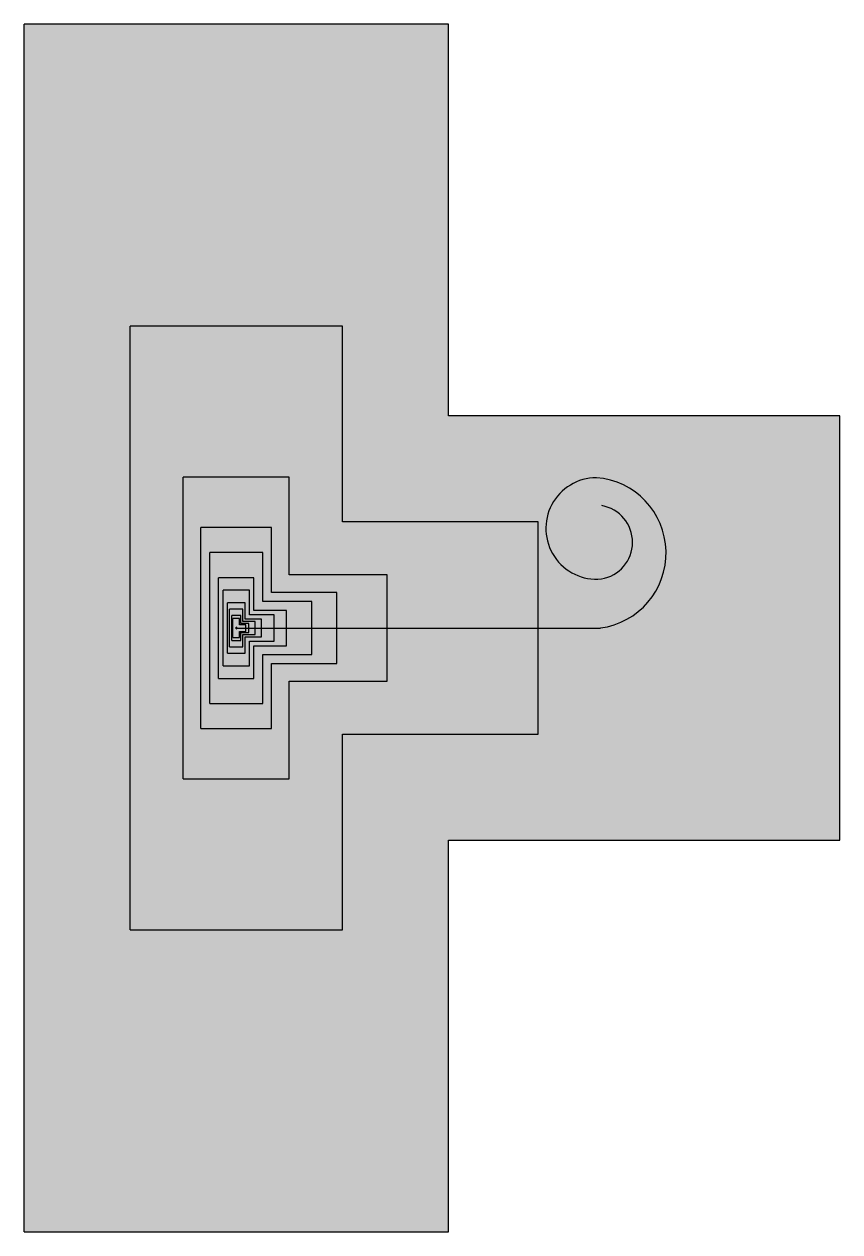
# Model space of a CAD drawing. Extents: x -91 to 39, y -109 to 82.
import ezdxf

# ---------------------------------------------------------------- set-up
doc = ezdxf.new("R2010")
doc.units = 0
doc.header["$MEASUREMENT"] = 0
doc.layers.get('0').update_dxf_attribs({"linetype": 'CONTINUOUS'})
for name, color, linetype in [('0 @ 1', 7, 'CONTINUOUS'), ('0 @ 12', 7, 'CONTINUOUS'), ('0 @ 128', 7, 'CONTINUOUS'), ('0 @ 16', 7, 'CONTINUOUS'), ('0 @ 192', 7, 'CONTINUOUS'), ('0 @ 24', 7, 'CONTINUOUS'), ('0 @ 32', 7, 'CONTINUOUS'), ('0 @ 384', 7, 'CONTINUOUS'), ('0 @ 48', 7, 'CONTINUOUS'), ('0 @ 64', 7, 'CONTINUOUS'), ('0 @ 768', 7, 'CONTINUOUS'), ('0 @ 96', 7, 'CONTINUOUS')]:
    doc.layers.add(name, color=color, linetype=linetype)

# ---------------------------------------------------------------- blocks, each defined once
blk = doc.blocks.new('GndTee')
at = {"linetype": 'ByBlock', "lineweight": -2}
blk.add_hatch(color=0, dxfattribs=at).paths.add_polyline_path([(-0.04383, 0.04383), (-0.12469, 0.04383), (-0.12469, -0.04383), (0.12469, -0.04383), (0.12469, 0.04383), (0.04383, 0.04383), (0.04383, 0.12469), (-0.04383, 0.12469)])
at = {"color": 0, "linetype": 'ByBlock', "lineweight": -2}
for p, q in [((0.04383, 0.12469), (-0.04383, 0.12469)), ((-0.04383, 0.12469), (-0.04383, 0.04383)), ((0.04383, 0.04383), (0.04383, 0.12469)), ((-0.04383, 0.04383), (-0.12469, 0.04383)), ((-0.12469, 0.04383), (-0.12469, -0.04383)), ((0.12469, 0.04383), (0.04383, 0.04383)), ((0.12469, -0.04383), (0.12469, 0.04383)), ((0.12469, -0.04383), (-0.12469, -0.04383))]:
    blk.add_line(p, q, dxfattribs=at)
blk = doc.blocks.new('*U3')
at = {"layer": '0 @ 1', "rotation": 270}
blk.add_blockref('GndTee', (-56.97, -13.6), dxfattribs=at)
at = {"layer": '0 @ 12', "xscale": 12, "yscale": 12, "zscale": 12, "rotation": 270}
blk.add_blockref('GndTee', (-56.97, -13.6), dxfattribs=at)
at = {"layer": '0 @ 128', "xscale": 128, "yscale": 128, "zscale": 128, "rotation": 270}
blk.add_blockref('GndTee', (-56.97, -13.6), dxfattribs=at)
at = {"layer": '0 @ 16', "xscale": 16, "yscale": 16, "zscale": 16, "rotation": 270}
blk.add_blockref('GndTee', (-56.97, -13.6), dxfattribs=at)
at = {"layer": '0 @ 192', "xscale": 192, "yscale": 192, "zscale": 192, "rotation": 270}
blk.add_blockref('GndTee', (-56.97, -13.6), dxfattribs=at)
at = {"layer": '0 @ 24', "xscale": 24, "yscale": 24, "zscale": 24, "rotation": 270}
blk.add_blockref('GndTee', (-56.97, -13.6), dxfattribs=at)
at = {"layer": '0 @ 32', "xscale": 32, "yscale": 32, "zscale": 32, "rotation": 270}
blk.add_blockref('GndTee', (-56.97, -13.6), dxfattribs=at)
at = {"layer": '0 @ 384', "xscale": 384, "yscale": 384, "zscale": 384, "rotation": 270}
blk.add_blockref('GndTee', (-56.97, -13.6), dxfattribs=at)
at = {"layer": '0 @ 48', "xscale": 48, "yscale": 48, "zscale": 48, "rotation": 270}
blk.add_blockref('GndTee', (-56.97, -13.6), dxfattribs=at)
at = {"layer": '0 @ 64', "xscale": 64, "yscale": 64, "zscale": 64, "rotation": 270}
blk.add_blockref('GndTee', (-56.97, -13.6), dxfattribs=at)
at = {"layer": '0 @ 768', "xscale": 768, "yscale": 768, "zscale": 768, "rotation": 270}
blk.add_blockref('GndTee', (-56.97, -13.6), dxfattribs=at)
at = {"layer": '0 @ 96', "xscale": 96, "yscale": 96, "zscale": 96, "rotation": 270}
blk.add_blockref('GndTee', (-56.97, -13.6), dxfattribs=at)

msp = doc.modelspace()

# ---------------------------------------------------------------- linework, layer by layer
at = {"linetype": 'Continuous'}
msp.add_line((-56.97, -13.6), (0.81, -13.6), dxfattribs=at)
for centre, radius, start, end in [((0.2, 2.19), 8.05, 90.2823, 275.3534), ((-0.77, -1.71), 11.99, 277.5472, 85.5469), ((0, 0), 5.9, 279.3089, 80.1214)]:
    msp.add_arc(centre, radius, start, end, dxfattribs=at)

# ---------------------------------------------------------------- block references
msp.add_blockref('*U3', (0, 0))

doc.saveas('drawing.dxf')
